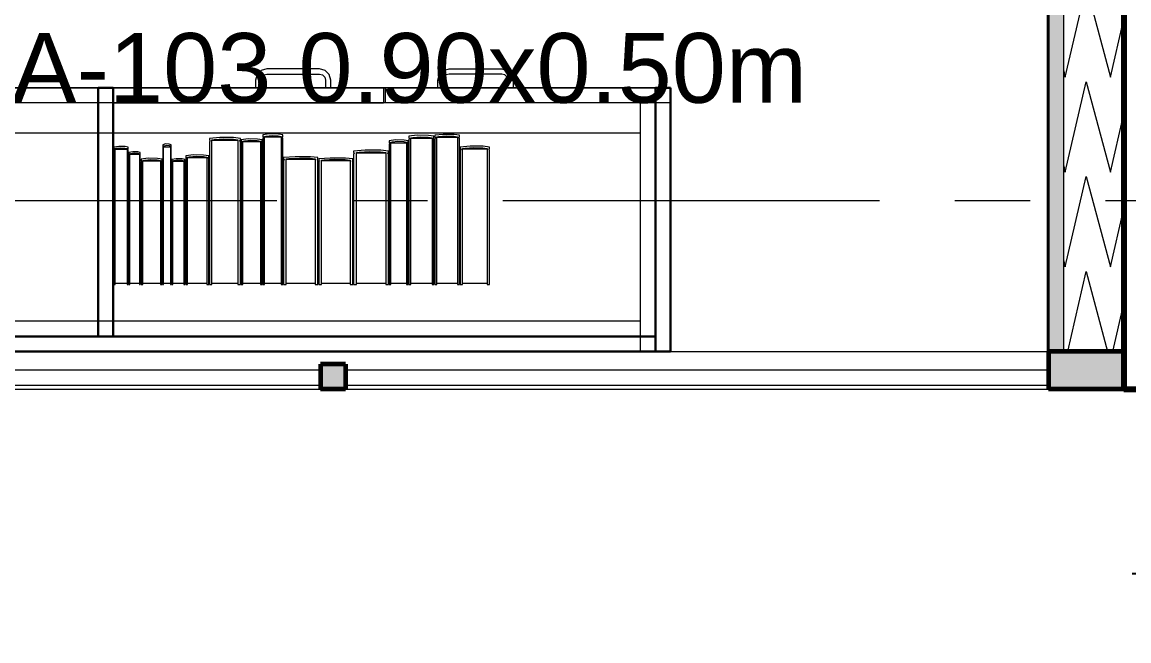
# Model space of a CAD drawing. Header units: inches. Extents: x -19 to 5698, y -728 to 92.
# Drawn here: x 313.107 to 314.577, y 29.366 to 30.187 of the extents above; entities that cross this region are included whole.
import ezdxf

# ---------------------------------------------------------------- set-up
doc = ezdxf.new("R2010")
doc.units = ezdxf.units.IN
doc.header["$MEASUREMENT"] = 0
doc.set_wipeout_variables(frame=1)
for name, pattern in [('Hidden Line', [0.195611, 0.141111, -0.0545]), ('Punto & Raya', [0.65, 0.5, -0.075, 0, -0.075]), ('Wipeout_Contour', [1, 0, -1])]:
    doc.linetypes.add(name, pattern=pattern)
doc.layers.get('0').update_dxf_attribs({"color": 61})
for name, color, linetype in [('02 _ ARQ _ ALB _ Ejes Generales', 251, 'Continuous'), ('02 _ ARQ _ ZON _ Espacio.3D', 7, 'Continuous'), ('08 _ STR _ EXT _ 06 Columnas', 7, 'Continuous'), ('08 _ STR _ EXT _ 09 Vigas', 251, 'Continuous'), ('Acabado - Muros', 7, 'Continuous'), ('Estructura - 04 MURO', 7, 'Continuous'), ('Interior - Mobiliario', 7, 'Continuous'), ('Notas - Etiquetas', 7, 'Continuous')]:
    doc.layers.add(name, color=color, linetype=linetype)
doc.styles.add('Estilo_Generado_4', font='swisse.ttf')
doc.dimstyles.new('Estilo_Generado__8', dxfattribs={"dimtxt": 0.18, "dimasz": 0.0912, "dimexe": 0.18, "dimexo": 0.0625, "dimgap": 0, "dimtad": 0, "dimtih": 1, "dimtoh": 1, "dimdec": 4, "dimzin": 0, "dimdsep": 46, "dimcen": 0.09, "dimadec": 0, "dimazin": 0, "dimtfac": 1, "dimtdec": 4, "dimtmove": 0, "dimatfit": 3, "dimldrblk": 'ARROWHEAD_5', "dimfxl": 1, "dimtolj": 1, "dimtzin": 0, "dimarcsym": 0})

# ---------------------------------------------------------------- blocks, each defined once
blk = doc.blocks.new('*X200', base_point=(2412.1771, 0))
at = {"layer": 'Estructura - 04 MURO', "color": 9, "linetype": 'Continuous', "lineweight": 5}
for p, q in [((2449.1671, 30.5), (2449.1692, 30.492)), ((2449.1692, 30.492), (2449.1711, 30.5)), ((2449.2271, 30.5), (2449.2292, 30.492)), ((2449.2292, 30.492), (2449.2311, 30.5)), ((2449.1692, 30.366), (2449.1971, 30.4859)), ((2449.1971, 30.4859), (2449.2292, 30.366)), ((2449.2292, 30.366), (2449.2467, 30.4412)), ((2449.1667, 30.3754), (2449.1692, 30.366)), ((2449.1692, 30.24), (2449.1971, 30.3599)), ((2449.1971, 30.3599), (2449.2292, 30.24)), ((2449.2292, 30.24), (2449.2467, 30.3152)), ((2449.1667, 30.2494), (2449.1692, 30.24)), ((2449.1692, 30.114), (2449.1971, 30.2339)), ((2449.1971, 30.2339), (2449.2292, 30.114)), ((2449.2292, 30.114), (2449.2467, 30.1892)), ((2449.1667, 30.1234), (2449.1692, 30.114)), ((2449.1692, 29.988), (2449.1971, 30.1079)), ((2449.1971, 30.1079), (2449.2292, 29.988)), ((2449.2292, 29.988), (2449.2467, 30.0632)), ((2449.1667, 29.9974), (2449.1692, 29.988)), ((2449.1692, 29.862), (2449.1971, 29.9819)), ((2449.1971, 29.9819), (2449.2292, 29.862)), ((2449.2292, 29.862), (2449.2467, 29.9372)), ((2449.1667, 29.8714), (2449.1692, 29.862)), ((2449.1725, 29.75), (2449.1971, 29.8559)), ((2449.1971, 29.8559), (2449.2255, 29.75)), ((2449.2325, 29.75), (2449.2467, 29.8112))]:
    blk.add_line(p, q, dxfattribs=at)
blk = doc.blocks.new('ARROWHEAD_5')
at = {"linetype": 'Continuous', "lineweight": 0}
blk.add_hatch(color=0, dxfattribs=at).paths.add_polyline_path([(-1, 0.2679), (0, 0), (-1, -0.2679)])
at = {"color": 0, "linetype": 'Continuous', "lineweight": 0}
blk.add_line((0, 0), (-1, 0), dxfattribs=at)

msp = doc.modelspace()

# ---------------------------------------------------------------- hatches: boundary and pattern name
at = {"layer": '08 _ STR _ EXT _ 06 Columnas', "linetype": 'Continuous', "lineweight": 9}
h = msp.add_hatch(dxfattribs=at)
h.set_pattern_fill('HORMIGÓN_EN_MASA_0002', style=0, pattern_type=2)
h.set_pattern_definition([(0, (277.50006, 1e-08), (0, 0.3897114), [0.024375, -0.200625]), (0, (277.61256, 0.19486), (0, 0.3897114), [0.024375, -0.200625]), (60, (277.50006, 1e-08), (-0.3375, 0.1948557), [0.024375, -0.200625]), (60, (277.72506, 1e-08), (-0.3375, 0.1948557), [0.024375, -0.200625]), (120, (277.52444, 1e-08), (0.3375, 0.1948557), [0.024375, -0.200625]), (120, (277.74944, 1e-08), (0.3375, 0.1948557), [0.024375, -0.200625]), (0, (277.50006, 0.0375), (0, 0.075), [0, -0.075, 0, -0.1125]), (45, (277.53756, 0.0375), (-0.05303301, 0.05303301), [0, -0.05625, 0, -0.09375])])
h.paths.add_polyline_path([(314.57, 29.7), (315.07, 29.7), (315.07, 30.6), (314.57, 30.6)])

# ---------------------------------------------------------------- linework, layer by layer
at = {"layer": '02 _ ARQ _ ZON _ Espacio.3D', "color": 254, "linetype": 'Continuous', "lineweight": 0, "flags": 128}
for points in [[(315.07, 39), (314.57, 39), (314.57, 39.4), (310.7229, 39.4), (310.7234, 39.7505), (308.4643, 39.75), (308.47, 39.4), (308.07, 39.4), (308.07, 39), (307.57, 39), (307.57, 39.7505), (306.294, 39.7505), (306.294, 39.3999), (306.064, 39.4), (306.064, 39.7505), (304.72, 39.75), (304.72, 29.75), (307.57, 29.75), (307.57, 30.6), (308.07, 30.6), (308.07, 29.75), (314.5697, 29.75), (314.57, 30.6), (315.07, 30.6)], [(324.17, 27), (324.17, 29.7), (300.57, 29.7), (297.57, 29.7), (297.5701, 17.4)]]:
    msp.add_lwpolyline(points, dxfattribs=at)
at = {"layer": '08 _ STR _ EXT _ 06 Columnas', "color": 7, "linetype": 'Continuous', "lineweight": 80, "flags": 128}
msp.add_lwpolyline([(314.57, 29.7), (315.07, 29.7), (315.07, 30.6), (314.57, 30.6)], close=True, dxfattribs=at)
at = {"layer": '08 _ STR _ EXT _ 09 Vigas', "color": 251, "linetype": 'Hidden Line', "lineweight": 13, "true_color": 0x636466}
msp.add_line((315.07, 29.7), (314.57, 29.7), dxfattribs=at)
at = {"layer": 'Acabado - Muros', "color": 7, "linetype": 'Continuous', "lineweight": 60}
msp.add_line((314.57, 29.75), (314.57, 29.7), dxfattribs=at)
at = {"layer": 'Estructura - 04 MURO', "color": 143, "linetype": 'Continuous', "lineweight": 5}
msp.add_line((314.4897, 30.5), (314.4897, 29.75), dxfattribs=at)
at = {"layer": 'Estructura - 04 MURO', "color": 143, "linetype": 'Continuous', "lineweight": 5, "flags": 128}
for points in [[(314.5697, 29.75), (314.5697, 30.5)], [(314.4897, 29.75), (314.5697, 29.75)]]:
    msp.add_lwpolyline(points, dxfattribs=at)
at = {"layer": 'Interior - Mobiliario', "color": 175, "linetype": 'Continuous', "lineweight": 13}
for p, q in [((313.4247, 30.1229), (313.4192, 30.1174)), ((313.4322, 30.1249), (313.4247, 30.1229)), ((313.5022, 30.1249), (313.4322, 30.1249)), ((313.5097, 30.1229), (313.5022, 30.1249)), ((313.5151, 30.1174), (313.5097, 30.1229)), ((313.6612, 30.1174), (313.6667, 30.1229)), ((313.6667, 30.1229), (313.6742, 30.1249)), ((313.6742, 30.1249), (313.7442, 30.1249)), ((313.7442, 30.1249), (313.7517, 30.1229)), ((313.7517, 30.1229), (313.7571, 30.1174)), ((313.4192, 30.1174), (313.4172, 30.1099)), ((313.4172, 30.1099), (313.4172, 30.0999)), ((313.4242, 30.1099), (313.4252, 30.1139)), ((313.4242, 30.0999), (313.4242, 30.1099)), ((313.4252, 30.1139), (313.4282, 30.1169)), ((313.4282, 30.1169), (313.4322, 30.1179)), ((313.4322, 30.1179), (313.5022, 30.1179)), ((313.5022, 30.1179), (313.5062, 30.1169)), ((313.5062, 30.1169), (313.5091, 30.1139)), ((313.5091, 30.1139), (313.5102, 30.1099)), ((313.5102, 30.1099), (313.5102, 30.0999)), ((313.5172, 30.1099), (313.5151, 30.1174)), ((313.5172, 30.0999), (313.5172, 30.1099)), ((313.6592, 30.1099), (313.6612, 30.1174)), ((313.6592, 30.0999), (313.6592, 30.1099)), ((313.6672, 30.1139), (313.6662, 30.1099)), ((313.6662, 30.1099), (313.6662, 30.0999)), ((313.6702, 30.1169), (313.6672, 30.1139)), ((313.6742, 30.1179), (313.6702, 30.1169)), ((313.7442, 30.1179), (313.6742, 30.1179)), ((313.7482, 30.1169), (313.7442, 30.1179)), ((313.7511, 30.1139), (313.7482, 30.1169)), ((313.7522, 30.1099), (313.7511, 30.1139)), ((313.7522, 30.0999), (313.7522, 30.1099)), ((313.7571, 30.1174), (313.7592, 30.1099)), ((313.7592, 30.1099), (313.7592, 30.0999)), ((313.4172, 30.0999), (313.4242, 30.0999)), ((313.5102, 30.0999), (313.5172, 30.0999)), ((313.5872, 30.0999), (313.5872, 30.0799)), ((313.5892, 30.0999), (313.5892, 30.0799)), ((313.6662, 30.0999), (313.6592, 30.0999)), ((313.7592, 30.0999), (313.7522, 30.0999)), ((313.9482, 30.0799), (312.4882, 30.0799)), ((313.9282, 30.0399), (313.9282, 30.0799)), ((313.9482, 29.7699), (313.9482, 30.0799)), ((313.4357, 30.0385), (313.4268, 30.0372)), ((313.4268, 30.0372), (313.4268, 30.035)), ((313.4268, 30.035), (313.4269, 30.0348)), ((313.4269, 30.0348), (313.4271, 30.0346)), ((313.4271, 30.0346), (313.4272, 30.0343)), ((313.4272, 30.0343), (313.4272, 30.034)), ((313.4289, 30.0352), (313.4309, 30.0358)), ((313.4289, 29.8386), (313.4289, 30.0352)), ((313.4512, 30.0342), (313.4289, 30.0342)), ((313.4309, 30.0358), (313.4391, 30.0366)), ((313.4475, 30.0383), (313.4357, 30.0385)), ((313.4391, 30.0366), (313.4473, 30.0361)), ((313.4473, 30.0361), (313.4512, 30.0352)), ((313.4534, 30.0372), (313.4475, 30.0383)), ((313.4512, 30.0352), (313.4512, 29.8386)), ((313.4529, 30.0341), (313.453, 30.0344)), ((313.453, 30.0344), (313.4531, 30.0346)), ((313.4531, 30.0346), (313.4533, 30.0349)), ((313.4533, 30.0349), (313.4534, 30.035)), ((313.4534, 30.035), (313.4534, 30.0372)), ((313.6319, 30.0367), (313.6207, 30.0354)), ((313.6207, 30.0354), (313.6207, 30.0333)), ((313.626, 30.034), (313.6362, 30.0348)), ((313.6468, 30.0365), (313.6319, 30.0367)), ((313.6362, 30.0348), (313.6465, 30.0343)), ((313.6465, 30.0343), (313.6515, 30.0334)), ((313.6541, 30.0354), (313.6468, 30.0365)), ((313.6541, 30.0333), (313.6541, 30.0354)), ((313.6661, 30.038), (313.6551, 30.0367)), ((313.6551, 30.0367), (313.6551, 30.0346)), ((313.6551, 30.0346), (313.6553, 30.0344)), ((313.6553, 30.0344), (313.6555, 30.0341)), ((313.6555, 30.0341), (313.6556, 30.0339)), ((313.6578, 30.0347), (313.6603, 30.0353)), ((313.6578, 29.8386), (313.6578, 30.0347)), ((313.6603, 30.0353), (313.6703, 30.0361)), ((313.6808, 30.0378), (313.6661, 30.038)), ((313.6703, 30.0361), (313.6805, 30.0356)), ((313.6805, 30.0356), (313.6854, 30.0347)), ((313.688, 30.0367), (313.6808, 30.0378)), ((313.6854, 30.0347), (313.6854, 29.8386)), ((313.6875, 30.0339), (313.6877, 30.0342)), ((313.6877, 30.0342), (313.6879, 30.0344)), ((313.6879, 30.0344), (313.688, 30.0346)), ((313.688, 30.0346), (313.688, 30.0367)), ((313.9282, 29.7899), (313.9282, 30.0399)), ((313.2379, 30.0203), (313.2438, 30.0198)), ((313.2438, 30.0198), (313.2466, 30.019)), ((313.2481, 30.0208), (313.244, 30.0218)), ((313.2481, 30.0188), (313.2481, 30.0208)), ((313.2978, 30.0252), (313.2941, 30.024)), ((313.2941, 30.024), (313.2941, 30.022)), ((313.2941, 30.022), (313.2942, 30.0218)), ((313.2942, 30.02), (313.2941, 30.0199)), ((313.2941, 30.0199), (313.2941, 29.8386)), ((313.2942, 30.0218), (313.2942, 30.0216)), ((313.2942, 30.0216), (313.2943, 30.0213)), ((313.2943, 30.0205), (313.2942, 30.0203)), ((313.2942, 30.0203), (313.2942, 30.02)), ((313.2943, 30.0213), (313.2943, 30.0211)), ((313.2943, 30.0211), (313.2943, 30.0208)), ((313.2943, 30.0208), (313.2943, 30.0205)), ((313.295, 30.0221), (313.2958, 30.0227)), ((313.295, 29.8386), (313.295, 30.0221)), ((313.3042, 30.0212), (313.295, 30.0212)), ((313.2958, 30.0227), (313.2992, 30.0235)), ((313.3027, 30.025), (313.2978, 30.0252)), ((313.2992, 30.0235), (313.3026, 30.023)), ((313.3026, 30.023), (313.3042, 30.0221)), ((313.3051, 30.024), (313.3027, 30.025)), ((313.3042, 30.0221), (313.3042, 29.8386)), ((313.3049, 30.0211), (313.305, 30.0214)), ((313.3049, 30.0208), (313.3049, 30.0211)), ((313.305, 30.0206), (313.3049, 30.0208)), ((313.305, 30.0216), (313.3051, 30.0219)), ((313.305, 30.0214), (313.305, 30.0216)), ((313.305, 30.0203), (313.305, 30.0206)), ((313.3051, 30.0201), (313.305, 30.0203)), ((313.3051, 30.022), (313.3051, 30.024)), ((313.3051, 30.0219), (313.3051, 30.022)), ((313.3051, 30.0199), (313.3051, 30.0201)), ((313.3051, 29.8386), (313.3051, 30.0199)), ((313.3697, 30.0339), (313.356, 30.0326)), ((313.356, 30.0326), (313.356, 30.0305)), ((313.356, 30.0305), (313.3562, 30.0303)), ((313.3562, 30.0284), (313.356, 30.0283)), ((313.356, 30.0283), (313.356, 29.8386)), ((313.3562, 30.0303), (313.3565, 30.0301)), ((313.3564, 30.0287), (313.3562, 30.0284)), ((313.3566, 30.029), (313.3564, 30.0287)), ((313.3565, 30.0301), (313.3566, 30.0298)), ((313.3566, 30.0298), (313.3567, 30.0295)), ((313.3567, 30.0292), (313.3566, 30.029)), ((313.3567, 30.0295), (313.3567, 30.0292)), ((313.3593, 30.0307), (313.3624, 30.0312)), ((313.3593, 29.8386), (313.3593, 30.0307)), ((313.3938, 30.0297), (313.3593, 30.0297)), ((313.3624, 30.0312), (313.375, 30.032)), ((313.3881, 30.0337), (313.3697, 30.0339)), ((313.375, 30.032), (313.3877, 30.0315)), ((313.3877, 30.0315), (313.3938, 30.0307)), ((313.3971, 30.0326), (313.3881, 30.0337)), ((313.3938, 30.0307), (313.3938, 29.8386)), ((313.3964, 30.0293), (313.3965, 30.0296)), ((313.3965, 30.029), (313.3964, 30.0293)), ((313.3965, 30.0299), (313.3967, 30.0301)), ((313.3965, 30.0296), (313.3965, 30.0299)), ((313.3967, 30.0287), (313.3965, 30.029)), ((313.3967, 30.0301), (313.397, 30.0304)), ((313.3969, 30.0285), (313.3967, 30.0287)), ((313.3971, 30.0283), (313.3969, 30.0285)), ((313.397, 30.0304), (313.3971, 30.0305)), ((313.3971, 30.0305), (313.3971, 30.0326)), ((313.3971, 29.8386), (313.3971, 30.0283)), ((313.4074, 30.032), (313.3981, 30.0308)), ((313.3981, 30.0308), (313.3981, 30.0287)), ((313.3981, 30.0287), (313.3983, 30.0285)), ((313.3982, 30.0266), (313.3981, 30.0265)), ((313.3981, 30.0265), (313.3981, 29.8386)), ((313.3984, 30.0269), (313.3982, 30.0266)), ((313.3983, 30.0285), (313.3984, 30.0283)), ((313.3984, 30.0283), (313.3985, 30.028)), ((313.3985, 30.0271), (313.3984, 30.0269)), ((313.3985, 30.028), (313.3986, 30.0277)), ((313.3986, 30.0274), (313.3985, 30.0271)), ((313.3986, 30.0277), (313.3986, 30.0274)), ((313.4003, 30.0288), (313.4024, 30.0294)), ((313.4003, 29.8386), (313.4003, 30.0288)), ((313.4236, 30.0279), (313.4003, 30.0279)), ((313.4024, 30.0294), (313.4109, 30.0302)), ((313.4197, 30.0318), (313.4074, 30.032)), ((313.4109, 30.0302), (313.4194, 30.0297)), ((313.4194, 30.0297), (313.4236, 30.0288)), ((313.4258, 30.0308), (313.4197, 30.0318)), ((313.4236, 30.0288), (313.4236, 29.8386)), ((313.4253, 30.0278), (313.4254, 30.028)), ((313.4253, 30.0275), (313.4253, 30.0278)), ((313.4254, 30.0272), (313.4253, 30.0275)), ((313.4254, 30.028), (313.4255, 30.0283)), ((313.4255, 30.0269), (313.4254, 30.0272)), ((313.4255, 30.0283), (313.4257, 30.0286)), ((313.4257, 30.0267), (313.4255, 30.0269)), ((313.4257, 30.0286), (313.4258, 30.0287)), ((313.4258, 30.0265), (313.4257, 30.0267)), ((313.4258, 30.0287), (313.4258, 30.0308)), ((313.4258, 29.8386), (313.4258, 30.0265)), ((313.4269, 30.0329), (313.4268, 30.0328)), ((313.4268, 30.0328), (313.4268, 29.8386)), ((313.4271, 30.0332), (313.4269, 30.0329)), ((313.4272, 30.0334), (313.4271, 30.0332)), ((313.4272, 30.034), (313.4272, 30.0337)), ((313.4272, 30.0337), (313.4272, 30.0334)), ((313.4529, 30.0338), (313.4529, 30.0341)), ((313.453, 30.0335), (313.4529, 30.0338)), ((313.4531, 30.0332), (313.453, 30.0335)), ((313.4532, 30.033), (313.4531, 30.0332)), ((313.4534, 30.0328), (313.4532, 30.033)), ((313.4534, 29.8386), (313.4534, 30.0328)), ((313.603, 30.0306), (313.5947, 30.0294)), ((313.5947, 30.0294), (313.5947, 30.0273)), ((313.5947, 30.0273), (313.5948, 30.0271)), ((313.5948, 30.0253), (313.5947, 30.0252)), ((313.5947, 30.0252), (313.5947, 29.8386)), ((313.5948, 30.0271), (313.595, 30.0269)), ((313.5949, 30.0255), (313.5948, 30.0253)), ((313.595, 30.0258), (313.5949, 30.0255)), ((313.595, 30.0269), (313.5951, 30.0266)), ((313.5951, 30.026), (313.595, 30.0258)), ((313.5951, 30.0266), (313.5951, 30.0263)), ((313.5951, 30.0263), (313.5951, 30.026)), ((313.5967, 30.0274), (313.5986, 30.028)), ((313.5967, 29.8386), (313.5967, 30.0274)), ((313.6177, 30.0265), (313.5967, 30.0265)), ((313.5986, 30.028), (313.6063, 30.0288)), ((313.6143, 30.0304), (313.603, 30.0306)), ((313.6063, 30.0288), (313.614, 30.0283)), ((313.614, 30.0283), (313.6177, 30.0274)), ((313.6197, 30.0294), (313.6143, 30.0304)), ((313.6177, 30.0274), (313.6177, 29.8386)), ((313.6193, 30.0264), (313.6194, 30.0267)), ((313.6193, 30.0261), (313.6193, 30.0264)), ((313.6194, 30.0258), (313.6193, 30.0261)), ((313.6194, 30.0267), (313.6195, 30.0269)), ((313.6195, 30.0256), (313.6194, 30.0258)), ((313.6195, 30.0269), (313.6197, 30.0272)), ((313.6196, 30.0253), (313.6195, 30.0256)), ((313.6197, 30.0252), (313.6196, 30.0253)), ((313.6197, 30.0273), (313.6197, 30.0294)), ((313.6197, 30.0272), (313.6197, 30.0273)), ((313.6197, 29.8386), (313.6197, 30.0252)), ((313.6207, 30.0333), (313.6209, 30.0331)), ((313.6209, 30.0312), (313.6207, 30.0311)), ((313.6207, 30.0311), (313.6207, 29.8386)), ((313.6209, 30.0331), (313.6211, 30.0328)), ((313.6211, 30.0314), (313.6209, 30.0312)), ((313.6211, 30.0328), (313.6212, 30.0326)), ((313.6212, 30.0317), (313.6211, 30.0314)), ((313.6212, 30.0326), (313.6213, 30.0323)), ((313.6213, 30.032), (313.6212, 30.0317)), ((313.6213, 30.0323), (313.6213, 30.032)), ((313.6234, 30.0334), (313.626, 30.034)), ((313.6234, 29.8386), (313.6234, 30.0334)), ((313.6515, 30.0324), (313.6234, 30.0324)), ((313.6515, 30.0334), (313.6515, 29.8386)), ((313.6536, 30.0323), (313.6537, 30.0326)), ((313.6536, 30.0321), (313.6536, 30.0323)), ((313.6536, 30.0318), (313.6536, 30.0321)), ((313.6538, 30.0315), (313.6536, 30.0318)), ((313.6537, 30.0326), (313.6538, 30.0329)), ((313.6538, 30.0329), (313.654, 30.0331)), ((313.654, 30.0312), (313.6538, 30.0315)), ((313.654, 30.0331), (313.6541, 30.0333)), ((313.6541, 30.0311), (313.654, 30.0312)), ((313.6541, 29.8386), (313.6541, 30.0311)), ((313.6553, 30.0325), (313.6551, 30.0324)), ((313.6551, 30.0324), (313.6551, 29.8386)), ((313.6555, 30.0327), (313.6553, 30.0325)), ((313.6556, 30.033), (313.6555, 30.0327)), ((313.6556, 30.0339), (313.6557, 30.0336)), ((313.6557, 30.0333), (313.6556, 30.033)), ((313.6557, 30.0336), (313.6557, 30.0333)), ((313.6854, 30.0337), (313.6578, 30.0337)), ((313.6875, 30.0336), (313.6875, 30.0339)), ((313.6875, 30.0333), (313.6875, 30.0336)), ((313.6875, 30.0331), (313.6875, 30.0333)), ((313.6876, 30.0328), (313.6875, 30.0331)), ((313.6878, 30.0325), (313.6876, 30.0328)), ((313.688, 30.0324), (313.6878, 30.0325)), ((313.688, 29.8386), (313.688, 30.0324)), ((313.702, 30.0223), (313.689, 30.0211)), ((313.689, 30.0211), (313.689, 30.0191)), ((313.6921, 30.0193), (313.6951, 30.0198)), ((313.6951, 30.0198), (313.707, 30.0206)), ((313.7194, 30.0221), (313.702, 30.0223)), ((313.707, 30.0206), (313.719, 30.0201)), ((313.719, 30.0201), (313.7248, 30.0193)), ((313.7279, 30.0211), (313.7194, 30.0221)), ((313.7279, 30.0191), (313.7279, 30.0211)), ((313.2466, 30.019), (313.2466, 29.8386)), ((313.2478, 30.0182), (313.2479, 30.0185)), ((313.2478, 30.0179), (313.2478, 30.0182)), ((313.2478, 30.0177), (313.2478, 30.0179)), ((313.2478, 30.0174), (313.2478, 30.0177)), ((313.2479, 30.0172), (313.2478, 30.0174)), ((313.2479, 30.0185), (313.248, 30.0187)), ((313.248, 30.0169), (313.2479, 30.0172)), ((313.248, 30.0187), (313.2481, 30.0188)), ((313.2481, 30.0168), (313.248, 30.0169)), ((313.2481, 29.8386), (313.2481, 30.0168)), ((313.2541, 30.0149), (313.2491, 30.0138)), ((313.2491, 30.0138), (313.2491, 30.0119)), ((313.2491, 30.0119), (313.2492, 30.0117)), ((313.2492, 30.01), (313.2491, 30.0099)), ((313.2491, 30.0099), (313.2491, 29.8386)), ((313.2492, 30.0117), (313.2493, 30.0115)), ((313.2493, 30.0102), (313.2492, 30.01)), ((313.2493, 30.0115), (313.2493, 30.0112)), ((313.2493, 30.0112), (313.2494, 30.011)), ((313.2494, 30.0107), (313.2493, 30.0105)), ((313.2493, 30.0105), (313.2493, 30.0102)), ((313.2494, 30.011), (313.2494, 30.0107)), ((313.2503, 30.012), (313.2515, 30.0125)), ((313.2503, 29.8386), (313.2503, 30.012)), ((313.263, 30.0111), (313.2503, 30.0111)), ((313.2515, 30.0125), (313.2561, 30.0133)), ((313.2609, 30.0147), (313.2541, 30.0149)), ((313.2561, 30.0133), (313.2608, 30.0128)), ((313.2608, 30.0128), (313.263, 30.012)), ((313.2642, 30.0138), (313.2609, 30.0147)), ((313.263, 30.012), (313.263, 29.8386)), ((313.264, 30.0113), (313.2641, 30.0115)), ((313.264, 30.011), (313.264, 30.0113)), ((313.264, 30.0108), (313.264, 30.011)), ((313.264, 30.0105), (313.264, 30.0108)), ((313.2641, 30.0103), (313.264, 30.0105)), ((313.2641, 30.0115), (313.2642, 30.0118)), ((313.2642, 30.0101), (313.2641, 30.0103)), ((313.2642, 30.0119), (313.2642, 30.0138)), ((313.2642, 30.0118), (313.2642, 30.0119)), ((313.2642, 30.0099), (313.2642, 30.0101)), ((313.2642, 29.8386), (313.2642, 30.0099)), ((313.2745, 30.0062), (313.2652, 30.0051)), ((313.2652, 30.0051), (313.2652, 30.0033)), ((313.287, 30.006), (313.2745, 30.0062)), ((313.2931, 30.0051), (313.287, 30.006)), ((313.2931, 30.0033), (313.2931, 30.0051)), ((313.3119, 30.0057), (313.3061, 30.0046)), ((313.3197, 30.0055), (313.3119, 30.0057)), ((313.3235, 30.0046), (313.3197, 30.0055)), ((313.3347, 30.0106), (313.3245, 30.0095)), ((313.3245, 30.0095), (313.3245, 30.0076)), ((313.3245, 30.0076), (313.3247, 30.0075)), ((313.3246, 30.0058), (313.3245, 30.0057)), ((313.3245, 30.0057), (313.3245, 29.8386)), ((313.3248, 30.006), (313.3246, 30.0058)), ((313.3247, 30.0075), (313.3248, 30.0073)), ((313.3248, 30.0073), (313.3249, 30.007)), ((313.3249, 30.0063), (313.3248, 30.006)), ((313.3249, 30.007), (313.325, 30.0068)), ((313.325, 30.0065), (313.3249, 30.0063)), ((313.325, 30.0068), (313.325, 30.0065)), ((313.3269, 30.0078), (313.3292, 30.0083)), ((313.3269, 29.8386), (313.3269, 30.0078)), ((313.3526, 30.0069), (313.3269, 30.0069)), ((313.3292, 30.0083), (313.3386, 30.009)), ((313.3483, 30.0104), (313.3347, 30.0106)), ((313.3386, 30.009), (313.348, 30.0086)), ((313.348, 30.0086), (313.3526, 30.0078)), ((313.355, 30.0095), (313.3483, 30.0104)), ((313.3526, 30.0078), (313.3526, 29.8386)), ((313.3545, 30.0068), (313.3546, 30.0071)), ((313.3545, 30.0066), (313.3545, 30.0068)), ((313.3545, 30.0063), (313.3545, 30.0066)), ((313.3547, 30.0061), (313.3545, 30.0063)), ((313.3546, 30.0071), (313.3547, 30.0073)), ((313.3547, 30.0073), (313.3549, 30.0075)), ((313.3548, 30.0059), (313.3547, 30.0061)), ((313.355, 30.0057), (313.3548, 30.0059)), ((313.3549, 30.0075), (313.355, 30.0076)), ((313.355, 30.0076), (313.355, 30.0095)), ((313.355, 29.8386), (313.355, 30.0057)), ((313.4696, 30.0082), (313.4544, 30.0071)), ((313.4544, 30.0071), (313.4544, 30.0053)), ((313.4544, 30.0053), (313.4546, 30.0051)), ((313.4546, 30.0051), (313.4549, 30.0049)), ((313.4549, 30.0049), (313.455, 30.0047)), ((313.458, 30.0054), (313.4615, 30.0059)), ((313.458, 29.8386), (313.458, 30.0054)), ((313.4615, 30.0059), (313.4755, 30.0066)), ((313.4901, 30.008), (313.4696, 30.0082)), ((313.4755, 30.0066), (313.4896, 30.0062)), ((313.4896, 30.0062), (313.4964, 30.0054)), ((313.5001, 30.0071), (313.4901, 30.008)), ((313.4964, 30.0054), (313.4964, 29.8386)), ((313.4994, 30.0047), (313.4996, 30.0049)), ((313.4996, 30.0049), (313.4999, 30.0052)), ((313.4999, 30.0052), (313.5001, 30.0053)), ((313.5001, 30.0053), (313.5001, 30.0071)), ((313.5162, 30.0066), (313.5011, 30.0055)), ((313.5011, 30.0055), (313.5011, 30.0037)), ((313.5082, 30.0043), (313.522, 30.005)), ((313.5364, 30.0064), (313.5162, 30.0066)), ((313.522, 30.005), (313.536, 30.0046)), ((313.5464, 30.0055), (313.5364, 30.0064)), ((313.5464, 30.0037), (313.5464, 30.0055)), ((313.5628, 30.017), (313.5474, 30.0158)), ((313.5474, 30.0158), (313.5474, 30.0139)), ((313.5474, 30.0139), (313.5476, 30.0137)), ((313.5476, 30.012), (313.5474, 30.0119)), ((313.5474, 30.0119), (313.5474, 29.8386)), ((313.5476, 30.0137), (313.5479, 30.0135)), ((313.5478, 30.0122), (313.5476, 30.012)), ((313.548, 30.0125), (313.5478, 30.0122)), ((313.5479, 30.0135), (313.5481, 30.0132)), ((313.5481, 30.0127), (313.548, 30.0125)), ((313.5481, 30.0132), (313.5482, 30.013)), ((313.5482, 30.013), (313.5481, 30.0127)), ((313.5511, 30.014), (313.5546, 30.0145)), ((313.5511, 29.8386), (313.5511, 30.014)), ((313.59, 30.0131), (313.5511, 30.0131)), ((313.5546, 30.0145), (313.5688, 30.0153)), ((313.5835, 30.0168), (313.5628, 30.017)), ((313.5688, 30.0153), (313.583, 30.0148)), ((313.583, 30.0148), (313.59, 30.014)), ((313.5937, 30.0158), (313.5835, 30.0168)), ((313.59, 30.014), (313.59, 29.8386)), ((313.5929, 30.013), (313.593, 30.0133)), ((313.5929, 30.0128), (313.5929, 30.013)), ((313.593, 30.0125), (313.5929, 30.0128)), ((313.593, 30.0133), (313.5932, 30.0135)), ((313.5932, 30.0123), (313.593, 30.0125)), ((313.5932, 30.0135), (313.5935, 30.0138)), ((313.5934, 30.012), (313.5932, 30.0123)), ((313.5937, 30.0119), (313.5934, 30.012)), ((313.5935, 30.0138), (313.5937, 30.0139)), ((313.5937, 30.0139), (313.5937, 30.0158)), ((313.5937, 29.8386), (313.5937, 30.0119)), ((313.689, 30.0191), (313.6892, 30.019)), ((313.6892, 30.0172), (313.689, 30.0171)), ((313.689, 30.0171), (313.689, 29.8386)), ((313.6892, 30.019), (313.6894, 30.0188)), ((313.6894, 30.0174), (313.6892, 30.0172)), ((313.6894, 30.0188), (313.6896, 30.0185)), ((313.6896, 30.0177), (313.6894, 30.0174)), ((313.6896, 30.0185), (313.6897, 30.0182)), ((313.6897, 30.018), (313.6896, 30.0177)), ((313.6897, 30.0182), (313.6897, 30.018)), ((313.6921, 29.8386), (313.6921, 30.0193)), ((313.7248, 30.0184), (313.6921, 30.0184)), ((313.7248, 30.0193), (313.7248, 29.8386)), ((313.7272, 30.0183), (313.7273, 30.0186)), ((313.7272, 30.018), (313.7272, 30.0183)), ((313.7273, 30.0178), (313.7272, 30.018)), ((313.7273, 30.0186), (313.7275, 30.0188)), ((313.7275, 30.0175), (313.7273, 30.0178)), ((313.7275, 30.0188), (313.7277, 30.019)), ((313.7277, 30.0173), (313.7275, 30.0175)), ((313.7277, 30.019), (313.7279, 30.0191)), ((313.7279, 30.0171), (313.7277, 30.0173)), ((313.7279, 29.8386), (313.7279, 30.0171)), ((313.2652, 30.0033), (313.2654, 30.0031)), ((313.2653, 30.0015), (313.2652, 30.0014)), ((313.2652, 30.0014), (313.2652, 29.8386)), ((313.2655, 30.0017), (313.2653, 30.0015)), ((313.2654, 30.0031), (313.2655, 30.0029)), ((313.2655, 30.0029), (313.2656, 30.0027)), ((313.2656, 30.002), (313.2655, 30.0017)), ((313.2656, 30.0027), (313.2657, 30.0024)), ((313.2657, 30.0022), (313.2656, 30.002)), ((313.2657, 30.0024), (313.2657, 30.0022)), ((313.2675, 30.0034), (313.2696, 30.0039)), ((313.2675, 29.8386), (313.2675, 30.0034)), ((313.2909, 30.0026), (313.2675, 30.0026)), ((313.2696, 30.0039), (313.2781, 30.0046)), ((313.2781, 30.0046), (313.2867, 30.0042)), ((313.2867, 30.0042), (313.2909, 30.0034)), ((313.2909, 30.0034), (313.2909, 29.8386)), ((313.2926, 30.0022), (313.2927, 30.0025)), ((313.2927, 30.002), (313.2926, 30.0022)), ((313.2927, 30.0027), (313.2928, 30.003)), ((313.2927, 30.0025), (313.2927, 30.0027)), ((313.2928, 30.0018), (313.2927, 30.002)), ((313.2928, 30.003), (313.293, 30.0032)), ((313.293, 30.0016), (313.2928, 30.0018)), ((313.293, 30.0032), (313.2931, 30.0033)), ((313.2931, 30.0014), (313.293, 30.0016)), ((313.2931, 29.8386), (313.2931, 30.0014)), ((313.3061, 30.0046), (313.3061, 30.0028)), ((313.3061, 30.0028), (313.3062, 30.0027)), ((313.3062, 30.0011), (313.3061, 30.001)), ((313.3061, 30.001), (313.3061, 29.8386)), ((313.3062, 30.0027), (313.3063, 30.0025)), ((313.3063, 30.0013), (313.3062, 30.0011)), ((313.3063, 30.0025), (313.3064, 30.0022)), ((313.3064, 30.0015), (313.3063, 30.0013)), ((313.3064, 30.0022), (313.3064, 30.002)), ((313.3064, 30.002), (313.3064, 30.0017)), ((313.3064, 30.0017), (313.3064, 30.0015)), ((313.3075, 30.003), (313.3088, 30.0034)), ((313.3075, 29.8386), (313.3075, 30.003)), ((313.3221, 30.0021), (313.3075, 30.0021)), ((313.3088, 30.0034), (313.3142, 30.0041)), ((313.3142, 30.0041), (313.3195, 30.0037)), ((313.3195, 30.0037), (313.3221, 30.003)), ((313.3221, 30.003), (313.3221, 29.8386)), ((313.3232, 30.0023), (313.3233, 30.0025)), ((313.3232, 30.002), (313.3232, 30.0023)), ((313.3232, 30.0018), (313.3232, 30.002)), ((313.3232, 30.0016), (313.3232, 30.0018)), ((313.3233, 30.0013), (313.3232, 30.0016)), ((313.3233, 30.0025), (313.3234, 30.0027)), ((313.3234, 30.0011), (313.3233, 30.0013)), ((313.3234, 30.0027), (313.3235, 30.0028)), ((313.3235, 30.001), (313.3234, 30.0011)), ((313.3235, 30.0028), (313.3235, 30.0046)), ((313.3235, 29.8386), (313.3235, 30.001)), ((313.4545, 30.0035), (313.4544, 30.0034)), ((313.4544, 30.0034), (313.4544, 29.8386)), ((313.4548, 30.0037), (313.4545, 30.0035)), ((313.455, 30.0039), (313.4548, 30.0037)), ((313.455, 30.0047), (313.4551, 30.0044)), ((313.4551, 30.0042), (313.455, 30.0039)), ((313.4551, 30.0044), (313.4551, 30.0042)), ((313.4964, 30.0046), (313.458, 30.0046)), ((313.4993, 30.0045), (313.4994, 30.0047)), ((313.4993, 30.0042), (313.4993, 30.0045)), ((313.4994, 30.004), (313.4993, 30.0042)), ((313.4996, 30.0037), (313.4994, 30.004)), ((313.4999, 30.0035), (313.4996, 30.0037)), ((313.5001, 30.0034), (313.4999, 30.0035)), ((313.5001, 29.8386), (313.5001, 30.0034)), ((313.5011, 30.0037), (313.5013, 30.0036)), ((313.5013, 30.0019), (313.5011, 30.0019)), ((313.5011, 30.0019), (313.5011, 29.8386)), ((313.5013, 30.0036), (313.5016, 30.0033)), ((313.5015, 30.0022), (313.5013, 30.0019)), ((313.5017, 30.0024), (313.5015, 30.0022)), ((313.5016, 30.0033), (313.5018, 30.0031)), ((313.5018, 30.0026), (313.5017, 30.0024)), ((313.5018, 30.0031), (313.5019, 30.0029)), ((313.5019, 30.0029), (313.5018, 30.0026)), ((313.5047, 30.0038), (313.5082, 30.0043)), ((313.5047, 29.8386), (313.5047, 30.0038)), ((313.5428, 30.003), (313.5047, 30.003)), ((313.536, 30.0046), (313.5428, 30.0038)), ((313.5428, 30.0038), (313.5428, 29.8386)), ((313.5456, 30.0029), (313.5457, 30.0032)), ((313.5456, 30.0027), (313.5456, 30.0029)), ((313.5457, 30.0024), (313.5456, 30.0027)), ((313.5457, 30.0032), (313.5459, 30.0034)), ((313.5459, 30.0022), (313.5457, 30.0024)), ((313.5459, 30.0034), (313.5462, 30.0036)), ((313.5461, 30.002), (313.5459, 30.0022)), ((313.5464, 30.0019), (313.5461, 30.002)), ((313.5462, 30.0036), (313.5464, 30.0037)), ((313.5464, 29.8386), (313.5464, 30.0019)), ((313.2466, 29.8386), (313.2481, 29.8386)), ((313.2491, 29.8386), (313.2503, 29.8386)), ((313.2503, 29.8403), (313.263, 29.8403)), ((313.263, 29.8386), (313.2642, 29.8386)), ((313.2652, 29.8386), (313.2675, 29.8386)), ((313.2675, 29.8403), (313.2909, 29.8403)), ((313.2909, 29.8386), (313.2931, 29.8386)), ((313.2941, 29.8386), (313.295, 29.8386)), ((313.295, 29.8404), (313.3042, 29.8404)), ((313.3042, 29.8386), (313.3051, 29.8386)), ((313.3061, 29.8386), (313.3075, 29.8386)), ((313.3075, 29.8403), (313.3221, 29.8403)), ((313.3221, 29.8386), (313.3235, 29.8386)), ((313.3245, 29.8386), (313.3269, 29.8386)), ((313.3269, 29.8403), (313.3526, 29.8403)), ((313.3526, 29.8386), (313.355, 29.8386)), ((313.356, 29.8386), (313.3593, 29.8386)), ((313.3593, 29.8405), (313.3938, 29.8405)), ((313.3938, 29.8386), (313.3971, 29.8386)), ((313.3981, 29.8386), (313.4003, 29.8386)), ((313.4003, 29.8405), (313.4236, 29.8405)), ((313.4236, 29.8386), (313.4258, 29.8386)), ((313.4268, 29.8386), (313.4289, 29.8386)), ((313.4289, 29.8406), (313.4512, 29.8406)), ((313.4512, 29.8386), (313.4534, 29.8386)), ((313.4544, 29.8386), (313.458, 29.8386)), ((313.458, 29.8403), (313.4964, 29.8403)), ((313.4964, 29.8386), (313.5001, 29.8386)), ((313.5011, 29.8386), (313.5047, 29.8386)), ((313.5047, 29.8403), (313.5428, 29.8403)), ((313.5428, 29.8386), (313.5464, 29.8386)), ((313.5474, 29.8386), (313.5511, 29.8386)), ((313.5511, 29.8404), (313.59, 29.8404)), ((313.59, 29.8386), (313.5937, 29.8386)), ((313.5947, 29.8386), (313.5967, 29.8386)), ((313.5967, 29.8405), (313.6177, 29.8405)), ((313.6177, 29.8386), (313.6197, 29.8386)), ((313.6207, 29.8386), (313.6234, 29.8386)), ((313.6234, 29.8406), (313.6515, 29.8406)), ((313.6515, 29.8386), (313.6541, 29.8386)), ((313.6551, 29.8386), (313.6578, 29.8386)), ((313.6578, 29.8406), (313.6854, 29.8406)), ((313.6854, 29.8386), (313.688, 29.8386)), ((313.689, 29.8386), (313.6921, 29.8386)), ((313.6921, 29.8404), (313.7248, 29.8404)), ((313.7248, 29.8386), (313.7279, 29.8386)), ((312.4882, 29.7699), (313.9482, 29.7699))]:
    msp.add_line(p, q, dxfattribs=at)

# ---------------------------------------------------------------- block references
at = {"layer": 'Estructura - 04 MURO', "color": 7, "lineweight": 80}
msp.add_blockref('*X200', (277.5001, 0), dxfattribs=at)

# ---------------------------------------------------------------- next in the draw order: wipeouts: each hides what was drawn before it
at = {"color": 254, "linetype": 'Wipeout_Contour', "lineweight": 0, "ltscale": 14684.952068}
msp.add_wipeout([(311.37, 29.75), (311.37, 29.7), (313.5035, 29.7), (313.5035, 29.733), (313.52, 29.733), (313.52, 29.75)], dxfattribs=at).dxf.layer = 'Acabado - Muros'
at = {"color": 254, "linetype": 'Wipeout_Contour', "lineweight": 0, "ltscale": 9792.31302}
msp.add_wipeout([(313.2282, 30.0999), (313.2082, 30.0999), (313.2082, 29.7699), (313.2282, 29.7699)], dxfattribs=at).dxf.layer = 'Interior - Mobiliario'

# ---------------------------------------------------------------- next in the draw order: linework, layer by layer
at = {"layer": 'Acabado - Muros', "color": 251, "linetype": 'Continuous', "lineweight": 13, "flags": 128}
msp.add_lwpolyline([(311.37, 29.7), (313.5035, 29.7)], dxfattribs=at)
at = {"layer": 'Interior - Mobiliario', "color": 175, "linetype": 'Continuous', "lineweight": 13}
for p, q in [((313.2082, 30.0999), (312.8492, 30.0999)), ((313.2282, 30.0999), (313.2082, 30.0999)), ((313.2082, 30.0999), (313.2082, 29.7699)), ((313.2282, 30.0999), (313.2082, 30.0999)), ((313.2082, 30.0999), (313.2082, 30.0799)), ((313.2282, 29.7699), (313.2282, 30.0999)), ((313.2282, 30.0999), (313.5872, 30.0999)), ((313.2282, 30.0999), (313.2282, 30.0799)), ((313.9282, 30.0799), (312.5082, 30.0799)), ((313.2082, 30.0799), (312.8492, 30.0799)), ((313.2282, 30.0799), (313.5872, 30.0799)), ((312.5082, 30.0399), (313.9282, 30.0399)), ((313.2355, 30.022), (313.2292, 30.0208)), ((313.2292, 30.0208), (313.2292, 30.0188)), ((313.2307, 30.019), (313.2321, 30.0195)), ((313.2321, 30.0195), (313.2379, 30.0203)), ((313.244, 30.0218), (313.2355, 30.022)), ((313.2292, 30.0188), (313.2293, 30.0186)), ((313.2293, 30.0171), (313.2292, 30.0169)), ((313.2292, 30.0169), (313.2292, 30.0168)), ((313.2292, 30.0168), (313.2292, 29.8386)), ((313.2293, 30.0186), (313.2294, 30.0184)), ((313.2294, 30.0174), (313.2293, 30.0171)), ((313.2294, 30.0184), (313.2294, 30.0182)), ((313.2294, 30.0182), (313.2295, 30.0179)), ((313.2295, 30.0176), (313.2294, 30.0174)), ((313.2295, 30.0179), (313.2295, 30.0176)), ((313.2307, 29.8386), (313.2307, 30.019)), ((313.2466, 30.018), (313.2307, 30.018)), ((313.2292, 29.8386), (313.2307, 29.8386)), ((313.2307, 29.8404), (313.2466, 29.8404)), ((313.9282, 29.7899), (312.5082, 29.7899)), ((313.2082, 29.7699), (313.2282, 29.7699))]:
    msp.add_line(p, q, dxfattribs=at)
at = {"layer": 'Interior - Mobiliario', "color": 175, "linetype": 'Continuous', "lineweight": 30}
for p, q in [((313.2082, 30.0999), (313.2082, 29.7699)), ((313.2082, 30.0999), (313.2282, 30.0999)), ((313.2282, 30.0999), (313.2282, 29.7699)), ((313.2082, 29.7699), (313.2282, 29.7699))]:
    msp.add_line(p, q, dxfattribs=at)

# ---------------------------------------------------------------- next in the draw order: wipeouts: each hides what was drawn before it
at = {"color": 254, "linetype": 'Wipeout_Contour', "lineweight": 0, "ltscale": 14693.167381}
msp.add_wipeout([(313.52, 29.733), (313.5365, 29.733), (313.5365, 29.7), (314.47, 29.7), (314.47, 29.75), (313.52, 29.75)], dxfattribs=at).dxf.layer = 'Acabado - Muros'

# ---------------------------------------------------------------- next in the draw order: hatches: boundary and pattern name
at = {"layer": 'Estructura - 04 MURO', "linetype": 'Continuous', "lineweight": 9}
msp.add_hatch(color=250, dxfattribs=at).paths.add_polyline_path([(314.4697, 29.75), (314.4897, 29.75), (314.4897, 30.58), (314.4697, 30.58)])

# ---------------------------------------------------------------- next in the draw order: linework, layer by layer
at = {"layer": 'Acabado - Muros', "color": 7, "linetype": 'Continuous', "lineweight": 60}
for p, q in [((314.57, 29.75), (314.47, 29.75)), ((313.5365, 29.733), (313.5035, 29.733))]:
    msp.add_line(p, q, dxfattribs=at)
at = {"layer": 'Acabado - Muros', "color": 251, "linetype": 'Continuous', "lineweight": 13, "flags": 128}
for points in [[(311.37, 29.75), (313.52, 29.75), (314.47, 29.75)], [(313.5365, 29.7), (314.47, 29.7)]]:
    msp.add_lwpolyline(points, dxfattribs=at)
at = {"layer": 'Estructura - 04 MURO', "color": 7, "linetype": 'Continuous', "lineweight": 40, "flags": 128}
for points in [[(314.4697, 30.58), (314.4697, 29.75)], [(314.4697, 29.75), (314.4897, 29.75)]]:
    msp.add_lwpolyline(points, dxfattribs=at)

# ---------------------------------------------------------------- next in the draw order: wipeouts: each hides what was drawn before it
at = {"color": 254, "linetype": 'Wipeout_Contour', "lineweight": 0, "ltscale": 9789.177052}
msp.add_wipeout([(313.5035, 29.705), (313.5035, 29.725), (311.37, 29.725), (311.37, 29.705)], dxfattribs=at).dxf.layer = 'Acabado - Muros'

# ---------------------------------------------------------------- next in the draw order: linework, layer by layer
at = {"layer": 'Acabado - Muros', "color": 7, "linetype": 'Continuous', "lineweight": 60}
msp.add_line((313.5035, 29.733), (313.5035, 29.7), dxfattribs=at)
at = {"layer": 'Acabado - Muros', "color": 7, "linetype": 'Continuous', "lineweight": 13, "flags": 128}
msp.add_lwpolyline([(313.5035, 29.705), (313.5035, 29.725), (311.37, 29.725), (311.37, 29.705)], close=True, dxfattribs=at)

# ---------------------------------------------------------------- next in the draw order: wipeouts: each hides what was drawn before it
at = {"color": 254, "linetype": 'Wipeout_Contour', "lineweight": 0, "ltscale": 9795.442596}
msp.add_wipeout([(314.47, 29.705), (314.47, 29.725), (313.5365, 29.725), (313.5365, 29.705)], dxfattribs=at).dxf.layer = 'Acabado - Muros'
at = {"color": 254, "linetype": 'Wipeout_Contour', "lineweight": 0, "ltscale": 9792.304458}
msp.add_wipeout([(313.9482, 29.7699), (312.4882, 29.7699), (312.4882, 29.7499), (313.9482, 29.7499)], dxfattribs=at).dxf.layer = 'Interior - Mobiliario'

# ---------------------------------------------------------------- next in the draw order: hatches: boundary and pattern name
at = {"layer": 'Acabado - Muros', "linetype": 'Continuous', "lineweight": 0}
for points in [[(314.47, 29.7), (314.57, 29.7), (314.57, 29.75), (314.47, 29.75)], [(313.5365, 29.733), (313.5035, 29.733), (313.5035, 29.7), (313.5365, 29.7)]]:
    msp.add_hatch(color=254, dxfattribs=at).paths.add_polyline_path(points)

# ---------------------------------------------------------------- next in the draw order: linework, layer by layer
at = {"layer": '08 _ STR _ EXT _ 09 Vigas', "color": 251, "linetype": 'Hidden Line', "lineweight": 13, "true_color": 0x636466}
msp.add_line((308.07, 29.7), (321.57, 29.7), dxfattribs=at)
at = {"layer": 'Acabado - Muros', "color": 7, "linetype": 'Continuous', "lineweight": 60}
for p, q in [((314.47, 29.75), (314.47, 29.7)), ((313.5365, 29.733), (313.5365, 29.7)), ((313.5365, 29.7), (313.5035, 29.7)), ((314.57, 29.7), (314.47, 29.7))]:
    msp.add_line(p, q, dxfattribs=at)
at = {"layer": 'Acabado - Muros', "color": 7, "linetype": 'Continuous', "lineweight": 13, "flags": 128}
msp.add_lwpolyline([(314.47, 29.705), (314.47, 29.725), (313.5365, 29.725), (313.5365, 29.705)], close=True, dxfattribs=at)
at = {"layer": 'Interior - Mobiliario', "color": 175, "linetype": 'Continuous', "lineweight": 13}
for p, q in [((313.2082, 30.0999), (313.2082, 29.7699)), ((313.2282, 29.7699), (313.2282, 30.0999)), ((313.9282, 29.7499), (313.9282, 29.7899)), ((313.9482, 29.7699), (312.4882, 29.7699)), ((313.2082, 29.7699), (313.2282, 29.7699)), ((313.9482, 29.7499), (313.9482, 29.7699)), ((312.4882, 29.7499), (313.9482, 29.7499)), ((312.5082, 29.7499), (313.9282, 29.7499))]:
    msp.add_line(p, q, dxfattribs=at)
at = {"layer": 'Interior - Mobiliario', "color": 175, "linetype": 'Continuous', "lineweight": 30}
for p, q in [((312.4882, 29.7699), (313.9482, 29.7699)), ((313.9482, 29.7699), (313.9482, 29.7499)), ((312.4882, 29.7499), (313.9482, 29.7499))]:
    msp.add_line(p, q, dxfattribs=at)

# ---------------------------------------------------------------- next in the draw order: leaders
at = {"layer": 'Notas - Etiquetas', "color": 144, "linetype": 'Continuous', "lineweight": 13, "annotation_type": 0, "has_hookline": 1, "hookline_direction": 1, "text_width": 1.9482}
msp.add_leader([(316.6205, 29.715), (316.6205, 29.4546), (314.5809, 29.4546)], dimstyle='Estilo_Generado__8', dxfattribs=at)

# ---------------------------------------------------------------- next in the draw order: wipeouts: each hides what was drawn before it
at = {"color": 254, "linetype": 'Wipeout_Contour', "lineweight": 0, "ltscale": 9795.272313}
msp.add_wipeout([(313.9682, 30.0999), (313.9482, 30.0999), (313.9482, 29.7499), (313.9682, 29.7499)], dxfattribs=at).dxf.layer = 'Interior - Mobiliario'

# ---------------------------------------------------------------- next in the draw order: linework, layer by layer
at = {"layer": '02 _ ARQ _ ALB _ Ejes Generales', "color": 251, "linetype": 'Punto & Raya', "lineweight": 13, "true_color": 0x636466}
msp.add_line((283.3455, 29.95), (332.07, 29.95), dxfattribs=at)
at = {"layer": 'Interior - Mobiliario', "color": 175, "linetype": 'Continuous', "lineweight": 13}
for p, q in [((312.4682, 30.0999), (313.9682, 30.0999)), ((313.9482, 30.0999), (312.4882, 30.0999)), ((313.9482, 30.0999), (312.4882, 30.0999)), ((313.9482, 30.0999), (313.5892, 30.0999)), ((313.9682, 30.0999), (313.9482, 30.0999)), ((313.9482, 30.0999), (313.9482, 29.7499)), ((313.9482, 29.7499), (313.9482, 30.0999)), ((313.9482, 29.7699), (313.9482, 30.0999)), ((313.9482, 30.0999), (313.9482, 30.0799)), ((313.9682, 29.7499), (313.9682, 30.0999)), ((313.9682, 30.0999), (313.9682, 29.7499)), ((313.9482, 30.0799), (312.4882, 30.0799)), ((313.9482, 30.0799), (312.4882, 30.0799)), ((313.9482, 30.0799), (313.5892, 30.0799)), ((313.9682, 30.0799), (313.9282, 30.0799)), ((313.9482, 29.7699), (313.9482, 30.0799)), ((313.9482, 29.7699), (313.9482, 30.0799)), ((313.9682, 29.7499), (313.9682, 30.0799)), ((312.4882, 29.7699), (313.9482, 29.7699)), ((312.4882, 29.7699), (313.9482, 29.7699)), ((312.4882, 29.7699), (313.9482, 29.7699)), ((313.9682, 29.7499), (312.4682, 29.7499)), ((312.4882, 29.7499), (313.9482, 29.7499)), ((313.9282, 29.7499), (313.9682, 29.7499)), ((313.9482, 29.7499), (313.9682, 29.7499))]:
    msp.add_line(p, q, dxfattribs=at)
at = {"layer": 'Interior - Mobiliario', "color": 175, "linetype": 'Continuous', "lineweight": 30}
for p, q in [((313.9482, 30.0999), (313.9482, 29.7499)), ((313.9482, 30.0999), (313.9682, 30.0999)), ((313.9682, 30.0999), (313.9682, 29.7499)), ((313.9482, 29.7499), (313.9682, 29.7499))]:
    msp.add_line(p, q, dxfattribs=at)

# ---------------------------------------------------------------- next in the draw order: texts
at = {"layer": 'Notas - Etiquetas', "color": 171, "linetype": 'Continuous', "lineweight": 13, "insert": (312.8708, 30.1724), "char_height": 0.0925, "attachment_point": 1, "style": 'Estilo_Generado_4'}
msp.add_mtext('\\A1;{\\pql;\\fSwis721 Ex BT|b0|i0|c0|p34;VIGA-103\\fSwis721 Ex BT|b0|i0|c0|p34; \\fSwis721 Ex BT|b0|i0|c0|p34;0.90\\fSwis721 Ex BT|b0|i0|c0|p34;x\\fSwis721 Ex BT|b0|i0|c0|p34;0.50\\fSwis721 Ex BT|b0|i0|c0|p34;m}', dxfattribs=at)

doc.saveas('drawing.dxf')
